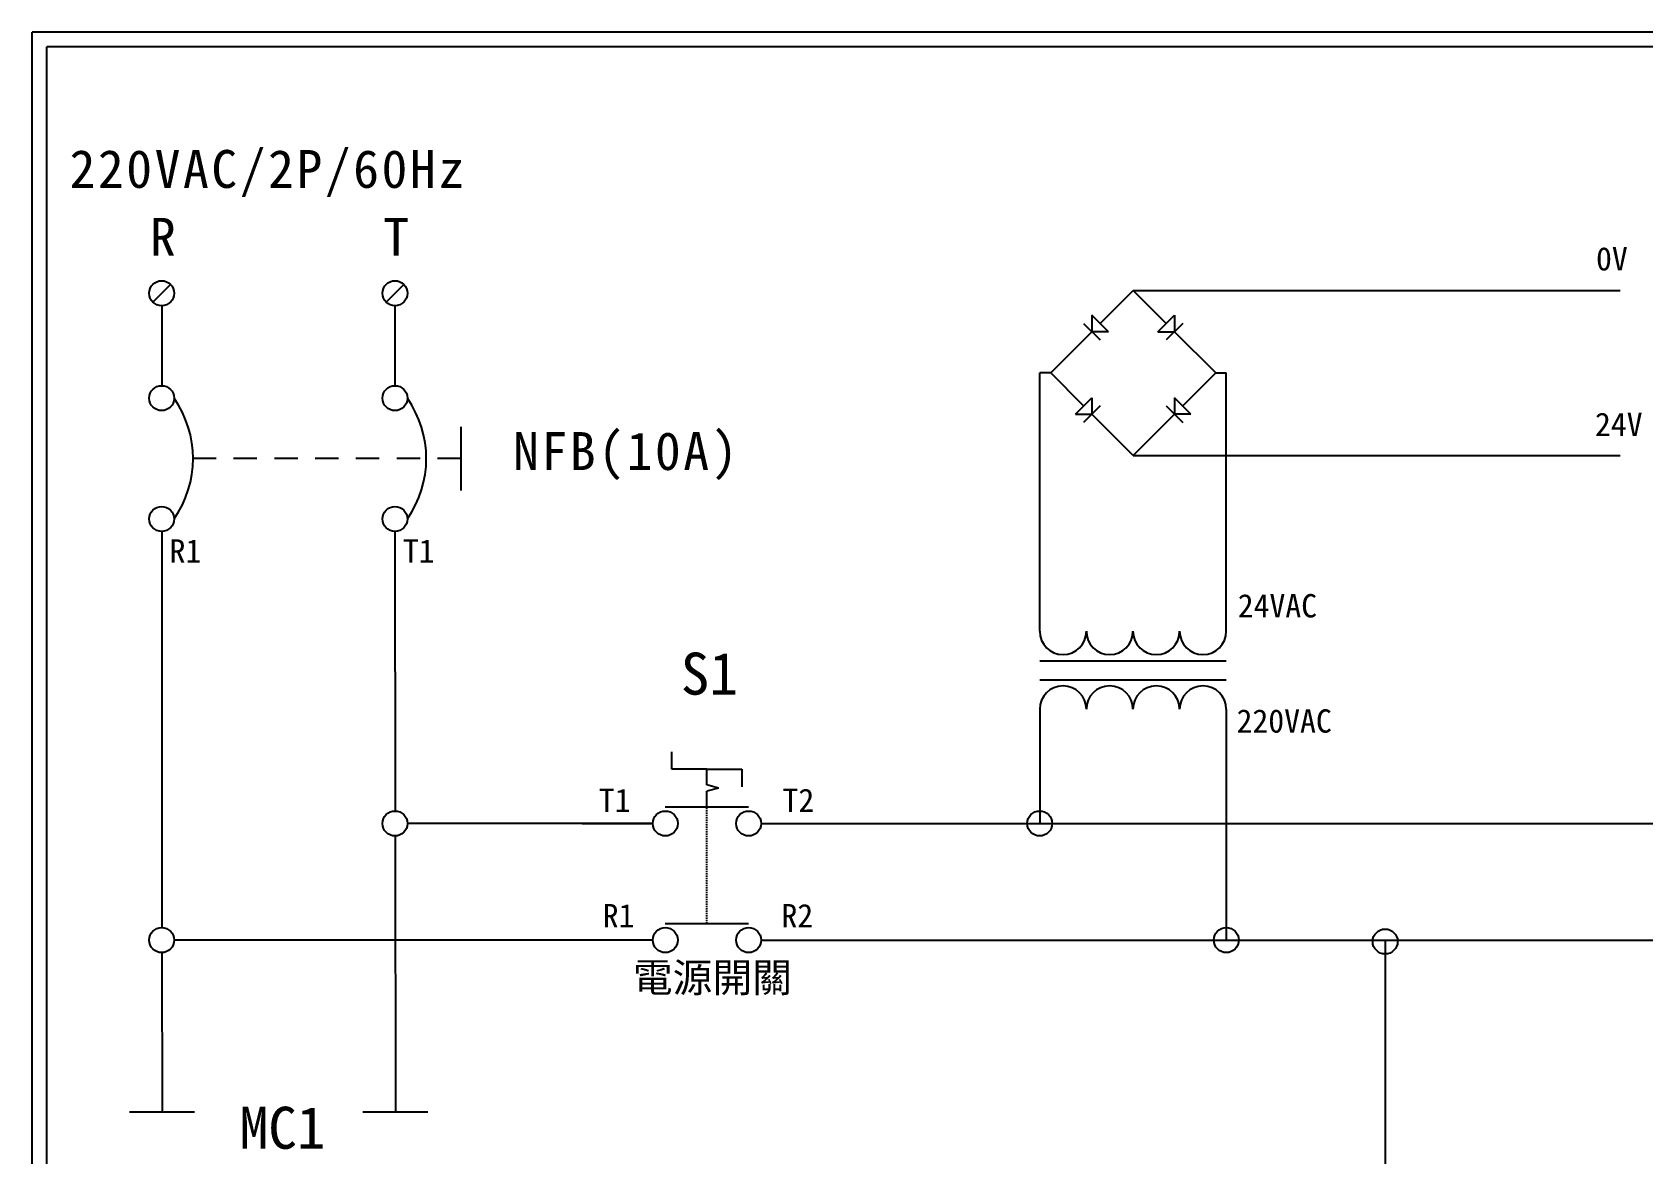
# Model space of a CAD drawing. Extents: x 10 to 297, y 3 to 207.
# Drawn here: x 10 to 148.1, y 110.8 to 207 of the extents above; entities that cross this region are included whole.
import ezdxf

# ---------------------------------------------------------------- set-up
doc = ezdxf.new("R2010")
doc.units = 0
doc.linetypes.add('DASHED', pattern=[0.2, 0.1, -0.1])
doc.linetypes.add('HIDDEN9', pattern=[3.5, 2, -1.5])
doc.layers.get('0').update_dxf_attribs({"linetype": 'CONTINUOUS'})
for name, color, linetype in [('7', 7, 'CONTINUOUS'), ('圖框層', 7, 'CONTINUOUS'), ('標尺寸層', 3, 'CONTINUOUS')]:
    doc.layers.add(name, color=color, linetype=linetype)
doc.styles.add('CNS', font='romanc.shx', dxfattribs={"bigfont": 'chineset.shx'})
doc.styles.add('STSL', font='KAIU.TTF')
doc.styles.add('標楷體', font='KAIU.TTF')

msp = doc.modelspace()

# ---------------------------------------------------------------- linework, layer by layer
for p, q in [((21.85, 185.35), (20.34, 183.83)), ((41.85, 185.35), (40.34, 183.83)), ((21.1, 164.1), (21.12, 130.19)), ((41.1, 164.1), (41.12, 140.19)), ((64.85, 143.77), (64.85, 145.27)), ((67.85, 143.77), (64.85, 143.77)), ((67.85, 143.77), (70.85, 143.77)), ((70.85, 143.77), (70.85, 142.27)), ((68.85, 142.16), (67.85, 142.43)), ((68.85, 142.16), (67.85, 141.89)), ((63.21, 139.12), (42.17, 139.12)), ((57.14, 139.12), (63.21, 139.12)), ((72.49, 139.12), (292.46, 139.12)), ((41.12, 138.05), (41.14, 114.4)), ((63.21, 129.12), (22.17, 129.12)), ((72.49, 129.12), (292.09, 129.12)), ((21.12, 128.05), (21.14, 114.4))]:
    msp.add_line(p, q)
at = {"color": 7, "linetype": 'HIDDEN9'}
msp.add_line((46.76, 170.41), (23.79, 170.41), dxfattribs=at)
for centre in [(21.1, 184.59), (41.1, 184.59), (21.1, 175.59), (41.1, 175.59), (21.1, 165.23), (41.1, 165.23), (41.1, 139.12), (96.38, 139.12), (21.1, 129.12), (112.38, 129.12), (126, 129)]:
    msp.add_circle(centre, 1.07)
at = {"color": 7}
for centre in [(14.74, 170.41), (34.74, 170.41)]:
    msp.add_arc(centre, 9.05, 325.1286, 34.8714, dxfattribs=at)
at = {"layer": '7'}
for p, q in [((67.85, 142.43), (67.85, 143.77)), ((67.85, 140.55), (67.85, 141.89)), ((64.28, 140.55), (71.42, 140.55)), ((64.28, 130.55), (71.42, 130.55))]:
    msp.add_line(p, q, dxfattribs=at)
at = {"layer": '7', "linetype": 'DASHED'}
msp.add_line((67.85, 130.55), (67.85, 140.55), dxfattribs=at)
at = {"layer": '7'}
for centre in [(64.28, 139.12), (71.42, 139.12), (64.28, 129.12), (71.42, 129.12)]:
    msp.add_circle(centre, 1.07, dxfattribs=at)
at = {"layer": '圖框層', "color": 7}
for p, q in [((297, 206.97), (10, 206.97)), ((10, 3), (10, 206.97)), ((295.75, 205.72), (11.25, 205.72)), ((11.25, 4.25), (11.25, 205.72))]:
    msp.add_line(p, q, dxfattribs=at)
at = {"layer": '標尺寸層', "color": 7}
for p, q in [((101.57, 181.99), (104.4, 184.82)), ((107.23, 181.99), (104.4, 184.82)), ((104.4, 184.82), (146.15, 184.82)), ((21.1, 183.52), (21.1, 176.66)), ((41.1, 183.52), (41.1, 176.66)), ((102.28, 181.29), (100.86, 182.7)), ((100.86, 182.7), (100.86, 181.29)), ((106.52, 181.29), (107.93, 182.7)), ((107.93, 182.7), (107.93, 181.29)), ((97.33, 177.75), (100.86, 181.29)), ((100.15, 181.99), (101.57, 180.58)), ((102.28, 181.29), (100.86, 181.29)), ((106.52, 181.29), (107.93, 181.29)), ((108.64, 181.99), (107.23, 180.58)), ((111.47, 177.75), (107.93, 181.29)), ((96.38, 155.6), (96.38, 177.75)), ((97.33, 177.75), (96.38, 177.75)), ((100.15, 174.92), (97.33, 177.75)), ((108.64, 174.92), (111.47, 177.75)), ((111.47, 177.75), (112.38, 177.75)), ((112.38, 155.6), (112.38, 177.75)), ((99.45, 174.21), (100.86, 175.63)), ((100.86, 175.63), (100.86, 174.21)), ((109.35, 174.21), (107.93, 175.63)), ((107.93, 175.63), (107.93, 174.21)), ((99.45, 174.21), (100.86, 174.21)), ((101.57, 174.92), (100.15, 173.51)), ((104.4, 170.68), (100.86, 174.21)), ((104.4, 170.68), (107.93, 174.21)), ((107.23, 174.92), (108.64, 173.51)), ((109.35, 174.21), (107.93, 174.21)), ((46.76, 173.14), (46.76, 167.68)), ((104.4, 170.68), (146.15, 170.68)), ((21.1, 164.16), (21.1, 164.1)), ((41.1, 164.16), (41.1, 164.1)), ((96.38, 153.06), (112.38, 153.06)), ((96.38, 151.45), (112.38, 151.45)), ((96.38, 148.91), (96.38, 139.12)), ((112.38, 148.91), (112.38, 129.12)), ((126, 129), (126, 50)), ((18.35, 114.4), (23.92, 114.4)), ((38.35, 114.4), (43.92, 114.4))]:
    msp.add_line(p, q, dxfattribs=at)
for centre, start, end in [((98.38, 155.6), 180, 0), ((102.38, 155.6), 180, 0), ((106.38, 155.6), 180, 0), ((110.38, 155.6), 180, 0), ((98.38, 148.91), 0, 180), ((102.38, 148.91), 0, 180), ((106.38, 148.91), 0, 180), ((110.38, 148.91), 0, 180)]:
    msp.add_arc(centre, 2, start, end, dxfattribs=at)

# ---------------------------------------------------------------- texts
at = {"color": 0, "char_height": 3.25, "style": '標楷體'}
for s, insert, width, attachment_point in [('\\pt6.5;{\\T1.1;220VAC/2P/60Hz}', (13.2, 196.87), 35.213, 1), ('\\pt6.5;{\\T1.1;R}', (20.1, 191.05), 2, 1), ('\\pt6.5;{\\T1.1;T}', (40.1, 191.05), 2, 1), ('\\pt6.5;{\\T1.1;NFB(10A)}', (60.96, 172.68), 24.6072, 2)]:
    msp.add_mtext(s, dxfattribs=dict(at, insert=insert, width=width, attachment_point=attachment_point))
at = {"layer": '圖框層', "color": 4, "style": 'STSL'}
for s, height, p in [('0V', 2, (144.08, 186.54)), ('24V', 2, (143.99, 172.35)), ('R1', 2, (21.78, 161.49)), ('T1', 2, (41.78, 161.49)), ('24VAC', 2, (113.36, 156.79)), ('S1', 3.6, (65.61, 150.17)), ('220VAC', 2, (113.26, 146.91)), ('T1', 2, (58.58, 140.11)), ('T2', 2, (74.33, 140.11)), ('R1', 2, (58.91, 130.22)), ('R2', 2, (74.24, 130.22)), ('MC1', 3.6, (27.79, 111.23))]:
    msp.add_text(s, height=height, dxfattribs=at).set_placement(p)
at = {"layer": '標尺寸層', "color": 7, "insert": (61.5, 127.16), "char_height": 2.5, "width": 14.0847, "attachment_point": 1, "style": 'CNS'}
msp.add_mtext('{\\fDFKai-SB|b0|i0|c136|p65;電源開關}', dxfattribs=at)

doc.saveas('drawing.dxf')
